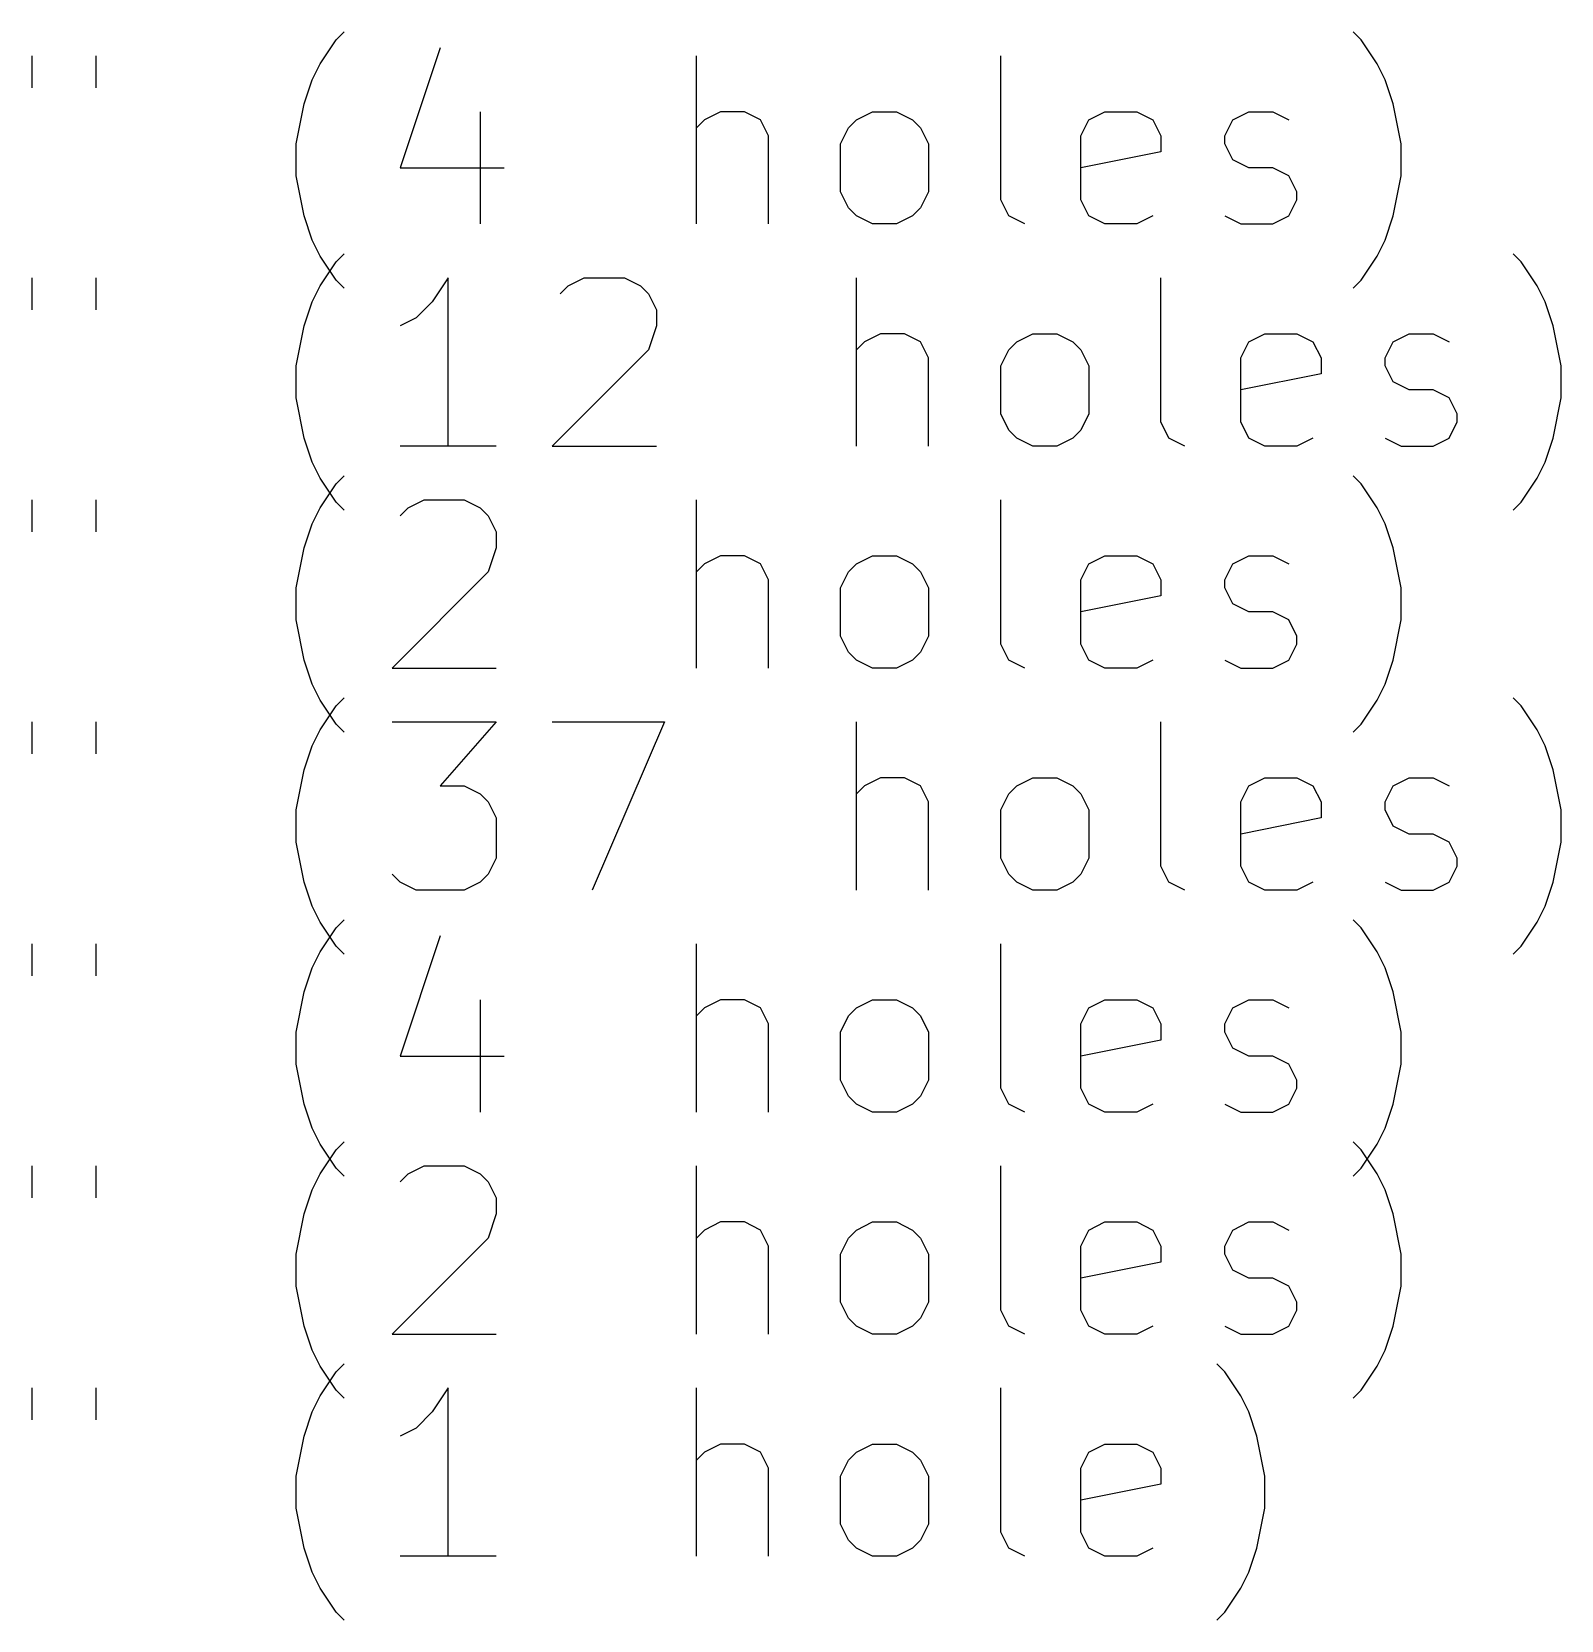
# Model space of a CAD drawing. Extents: x -2.1 to 50.2, y -24 to 50.1.
# Drawn here: x 31.97 to 50.16, y -23.99 to -5.1 of the extents above; entities that cross this region are included whole.
import ezdxf

# ---------------------------------------------------------------- set-up
doc = ezdxf.new("R2010")
doc.units = 0
doc.layers.add('BLACK', color=7, linetype='CONTINUOUS')

msp = doc.modelspace()

# ---------------------------------------------------------------- linework, layer by layer
at = {"layer": 'BLACK', "linetype": 'CONTINUOUS'}
for p, q in [((35.397914, -5.485076), (35.58839, -5.199361)), ((35.58839, -5.199361), (35.683629, -5.104123)), ((47.778868, -5.199361), (47.68363, -5.104123)), ((47.969344, -5.485076), (47.778868, -5.199361)), ((31.969342, -5.389838), (31.969342, -5.77079)), ((32.731247, -5.389838), (32.731247, -5.77079)), ((36.826485, -5.2946), (36.350295, -6.723171)), ((39.874105, -7.389838), (39.874105, -5.389838)), ((43.493153, -7.104123), (43.493153, -5.389838)), ((35.302676, -5.675552), (35.397914, -5.485076)), ((48.064582, -5.675552), (47.969344, -5.485076)), ((35.207438, -5.961266), (35.302676, -5.675552)), ((48.15982, -5.961266), (48.064582, -5.675552)), ((35.1122, -6.437457), (35.207438, -5.961266)), ((48.255058, -6.437457), (48.15982, -5.961266)), ((37.302676, -6.056504), (37.302676, -7.389838)), ((39.969343, -6.151742), (39.874105, -6.24698)), ((40.159819, -6.056504), (39.969343, -6.151742)), ((40.445534, -6.056504), (40.159819, -6.056504)), ((40.63601, -6.151742), (40.445534, -6.056504)), ((40.731248, -6.342219), (40.63601, -6.151742)), ((41.683629, -6.24698), (41.778867, -6.151742)), ((41.778867, -6.151742), (41.969343, -6.056504)), ((41.969343, -6.056504), (42.255058, -6.056504)), ((42.255058, -6.056504), (42.445534, -6.151742)), ((42.445534, -6.151742), (42.540772, -6.24698)), ((44.445534, -6.342219), (44.540772, -6.151742)), ((44.540772, -6.151742), (44.731248, -6.056504)), ((44.731248, -6.056504), (45.112201, -6.056504)), ((45.112201, -6.056504), (45.302677, -6.151742)), ((45.302677, -6.151742), (45.397915, -6.342219)), ((46.15982, -6.342219), (46.255058, -6.151742)), ((46.255058, -6.151742), (46.445534, -6.056504)), ((46.445534, -6.056504), (46.731248, -6.056504)), ((46.731248, -6.056504), (46.921725, -6.151742)), ((40.731248, -7.389838), (40.731248, -6.342219)), ((41.588391, -6.437457), (41.683629, -6.24698)), ((42.540772, -6.24698), (42.63601, -6.437457)), ((44.445534, -7.104123), (44.445534, -6.342219)), ((45.397915, -6.342219), (45.397915, -6.532695)), ((46.15982, -6.437457), (46.15982, -6.342219)), ((35.1122, -6.818409), (35.1122, -6.437457)), ((41.588391, -7.008885), (41.588391, -6.437457)), ((42.63601, -6.437457), (42.63601, -7.008885)), ((45.397915, -6.532695), (44.445534, -6.723171)), ((46.255058, -6.627933), (46.15982, -6.437457)), ((48.255058, -6.818409), (48.255058, -6.437457)), ((36.350295, -6.723171), (37.58839, -6.723171)), ((46.445534, -6.723171), (46.255058, -6.627933)), ((46.731248, -6.723171), (46.445534, -6.723171)), ((46.921725, -6.818409), (46.731248, -6.723171)), ((35.207438, -7.2946), (35.1122, -6.818409)), ((47.016963, -7.008885), (46.921725, -6.818409)), ((48.15982, -7.2946), (48.255058, -6.818409)), ((41.683629, -7.199361), (41.588391, -7.008885)), ((42.63601, -7.008885), (42.540772, -7.199361)), ((43.588391, -7.2946), (43.493153, -7.104123)), ((44.540772, -7.2946), (44.445534, -7.104123)), ((46.921725, -7.2946), (47.016963, -7.104123)), ((47.016963, -7.104123), (47.016963, -7.008885)), ((35.302676, -7.580314), (35.207438, -7.2946)), ((41.778867, -7.2946), (41.683629, -7.199361)), ((41.969343, -7.389838), (41.778867, -7.2946)), ((42.445534, -7.2946), (42.255058, -7.389838)), ((42.540772, -7.199361), (42.445534, -7.2946)), ((43.778867, -7.389838), (43.588391, -7.2946)), ((44.731248, -7.389838), (44.540772, -7.2946)), ((45.302677, -7.2946), (45.112201, -7.389838)), ((46.15982, -7.2946), (46.350296, -7.389838)), ((46.731248, -7.389838), (46.921725, -7.2946)), ((48.064582, -7.580314), (48.15982, -7.2946)), ((42.255058, -7.389838), (41.969343, -7.389838)), ((45.112201, -7.389838), (44.731248, -7.389838)), ((46.350296, -7.389838), (46.731248, -7.389838)), ((35.397914, -7.77079), (35.302676, -7.580314)), ((47.969344, -7.77079), (48.064582, -7.580314)), ((35.58839, -8.056504), (35.397914, -7.77079)), ((35.397914, -8.125076), (35.58839, -7.839361)), ((35.58839, -7.839361), (35.683629, -7.744123)), ((47.778868, -8.056504), (47.969344, -7.77079)), ((49.68363, -7.839361), (49.588392, -7.744123)), ((49.874106, -8.125076), (49.68363, -7.839361)), ((31.969342, -8.029838), (31.969342, -8.41079)), ((32.731247, -8.029838), (32.731247, -8.41079)), ((35.683629, -8.151742), (35.58839, -8.056504)), ((36.921723, -8.029838), (36.731247, -8.315552)), ((36.921723, -10.029838), (36.921723, -8.029838)), ((38.350295, -8.125076), (38.540771, -8.029838)), ((38.540771, -8.029838), (39.016962, -8.029838)), ((39.016962, -8.029838), (39.207438, -8.125076)), ((41.778867, -10.029838), (41.778867, -8.029838)), ((45.397915, -9.744123), (45.397915, -8.029838)), ((47.68363, -8.151742), (47.778868, -8.056504)), ((35.302676, -8.315552), (35.397914, -8.125076)), ((38.255057, -8.220314), (38.350295, -8.125076)), ((39.207438, -8.125076), (39.302676, -8.220314)), ((39.302676, -8.220314), (39.397914, -8.41079)), ((49.969344, -8.315552), (49.874106, -8.125076)), ((35.207438, -8.601266), (35.302676, -8.315552)), ((36.731247, -8.315552), (36.540771, -8.506028)), ((39.397914, -8.41079), (39.397914, -8.601266)), ((50.064582, -8.601266), (49.969344, -8.315552)), ((35.1122, -9.077457), (35.207438, -8.601266)), ((36.540771, -8.506028), (36.350295, -8.601266)), ((39.397914, -8.601266), (39.302676, -8.88698)), ((50.15982, -9.077457), (50.064582, -8.601266)), ((41.874105, -8.791742), (41.778867, -8.88698)), ((42.064581, -8.696504), (41.874105, -8.791742)), ((42.350296, -8.696504), (42.064581, -8.696504)), ((42.540772, -8.791742), (42.350296, -8.696504)), ((42.63601, -8.982219), (42.540772, -8.791742)), ((43.588391, -8.88698), (43.683629, -8.791742)), ((43.683629, -8.791742), (43.874105, -8.696504)), ((43.874105, -8.696504), (44.15982, -8.696504)), ((44.15982, -8.696504), (44.350296, -8.791742)), ((44.350296, -8.791742), (44.445534, -8.88698)), ((46.350296, -8.982219), (46.445534, -8.791742)), ((46.445534, -8.791742), (46.63601, -8.696504)), ((46.63601, -8.696504), (47.016963, -8.696504)), ((47.016963, -8.696504), (47.207439, -8.791742)), ((47.207439, -8.791742), (47.302677, -8.982219)), ((48.064582, -8.982219), (48.15982, -8.791742)), ((48.15982, -8.791742), (48.350296, -8.696504)), ((48.350296, -8.696504), (48.63601, -8.696504)), ((48.63601, -8.696504), (48.826487, -8.791742)), ((39.302676, -8.88698), (38.159819, -10.029838)), ((42.63601, -10.029838), (42.63601, -8.982219)), ((43.493153, -9.077457), (43.588391, -8.88698)), ((44.445534, -8.88698), (44.540772, -9.077457)), ((46.350296, -9.744123), (46.350296, -8.982219)), ((47.302677, -8.982219), (47.302677, -9.172695)), ((48.064582, -9.077457), (48.064582, -8.982219)), ((35.1122, -9.458409), (35.1122, -9.077457)), ((43.493153, -9.648885), (43.493153, -9.077457)), ((44.540772, -9.077457), (44.540772, -9.648885)), ((47.302677, -9.172695), (46.350296, -9.363171)), ((48.15982, -9.267933), (48.064582, -9.077457)), ((50.15982, -9.458409), (50.15982, -9.077457)), ((48.350296, -9.363171), (48.15982, -9.267933)), ((48.63601, -9.363171), (48.350296, -9.363171)), ((48.826487, -9.458409), (48.63601, -9.363171)), ((35.207438, -9.9346), (35.1122, -9.458409)), ((48.921725, -9.648885), (48.826487, -9.458409)), ((50.064582, -9.9346), (50.15982, -9.458409)), ((43.588391, -9.839361), (43.493153, -9.648885)), ((44.540772, -9.648885), (44.445534, -9.839361)), ((45.493153, -9.9346), (45.397915, -9.744123)), ((46.445534, -9.9346), (46.350296, -9.744123)), ((48.826487, -9.9346), (48.921725, -9.744123)), ((48.921725, -9.744123), (48.921725, -9.648885)), ((35.302676, -10.220314), (35.207438, -9.9346)), ((43.683629, -9.9346), (43.588391, -9.839361)), ((43.874105, -10.029838), (43.683629, -9.9346)), ((44.350296, -9.9346), (44.15982, -10.029838)), ((44.445534, -9.839361), (44.350296, -9.9346)), ((45.683629, -10.029838), (45.493153, -9.9346)), ((46.63601, -10.029838), (46.445534, -9.9346)), ((47.207439, -9.9346), (47.016963, -10.029838)), ((48.064582, -9.9346), (48.255058, -10.029838)), ((48.63601, -10.029838), (48.826487, -9.9346)), ((49.969344, -10.220314), (50.064582, -9.9346)), ((37.493152, -10.029838), (36.350295, -10.029838)), ((38.159819, -10.029838), (39.397914, -10.029838)), ((44.15982, -10.029838), (43.874105, -10.029838)), ((47.016963, -10.029838), (46.63601, -10.029838)), ((48.255058, -10.029838), (48.63601, -10.029838)), ((35.397914, -10.41079), (35.302676, -10.220314)), ((35.58839, -10.479361), (35.683629, -10.384123)), ((47.778868, -10.479361), (47.68363, -10.384123)), ((49.874106, -10.41079), (49.969344, -10.220314)), ((35.58839, -10.696504), (35.397914, -10.41079)), ((35.397914, -10.765076), (35.58839, -10.479361)), ((47.969344, -10.765076), (47.778868, -10.479361)), ((49.68363, -10.696504), (49.874106, -10.41079)), ((31.969342, -10.669838), (31.969342, -11.05079)), ((32.731247, -10.669838), (32.731247, -11.05079)), ((35.302676, -10.955552), (35.397914, -10.765076)), ((35.683629, -10.791742), (35.58839, -10.696504)), ((36.350295, -10.860314), (36.445533, -10.765076)), ((36.445533, -10.765076), (36.636009, -10.669838)), ((36.636009, -10.669838), (37.1122, -10.669838)), ((37.1122, -10.669838), (37.302676, -10.765076)), ((37.302676, -10.765076), (37.397914, -10.860314)), ((39.874105, -12.669838), (39.874105, -10.669838)), ((43.493153, -12.384123), (43.493153, -10.669838)), ((48.064582, -10.955552), (47.969344, -10.765076)), ((49.588392, -10.791742), (49.68363, -10.696504)), ((37.397914, -10.860314), (37.493152, -11.05079)), ((35.207438, -11.241266), (35.302676, -10.955552)), ((37.493152, -11.05079), (37.493152, -11.241266)), ((48.15982, -11.241266), (48.064582, -10.955552)), ((35.1122, -11.717457), (35.207438, -11.241266)), ((37.493152, -11.241266), (37.397914, -11.52698)), ((48.255058, -11.717457), (48.15982, -11.241266)), ((39.969343, -11.431742), (39.874105, -11.52698)), ((40.159819, -11.336504), (39.969343, -11.431742)), ((40.445534, -11.336504), (40.159819, -11.336504)), ((40.63601, -11.431742), (40.445534, -11.336504)), ((40.731248, -11.622219), (40.63601, -11.431742)), ((41.683629, -11.52698), (41.778867, -11.431742)), ((41.778867, -11.431742), (41.969343, -11.336504)), ((41.969343, -11.336504), (42.255058, -11.336504)), ((42.255058, -11.336504), (42.445534, -11.431742)), ((42.445534, -11.431742), (42.540772, -11.52698)), ((44.445534, -11.622219), (44.540772, -11.431742)), ((44.540772, -11.431742), (44.731248, -11.336504)), ((44.731248, -11.336504), (45.112201, -11.336504)), ((45.112201, -11.336504), (45.302677, -11.431742)), ((45.302677, -11.431742), (45.397915, -11.622219)), ((46.15982, -11.622219), (46.255058, -11.431742)), ((46.255058, -11.431742), (46.445534, -11.336504)), ((46.445534, -11.336504), (46.731248, -11.336504)), ((46.731248, -11.336504), (46.921725, -11.431742)), ((37.397914, -11.52698), (36.255057, -12.669838)), ((40.731248, -12.669838), (40.731248, -11.622219)), ((41.588391, -11.717457), (41.683629, -11.52698)), ((42.540772, -11.52698), (42.63601, -11.717457)), ((44.445534, -12.384123), (44.445534, -11.622219)), ((45.397915, -11.622219), (45.397915, -11.812695)), ((46.15982, -11.717457), (46.15982, -11.622219)), ((35.1122, -12.098409), (35.1122, -11.717457)), ((41.588391, -12.288885), (41.588391, -11.717457)), ((42.63601, -11.717457), (42.63601, -12.288885)), ((45.397915, -11.812695), (44.445534, -12.003171)), ((46.255058, -11.907933), (46.15982, -11.717457)), ((48.255058, -12.098409), (48.255058, -11.717457)), ((46.445534, -12.003171), (46.255058, -11.907933)), ((46.731248, -12.003171), (46.445534, -12.003171)), ((46.921725, -12.098409), (46.731248, -12.003171)), ((35.207438, -12.5746), (35.1122, -12.098409)), ((47.016963, -12.288885), (46.921725, -12.098409)), ((48.15982, -12.5746), (48.255058, -12.098409)), ((41.683629, -12.479361), (41.588391, -12.288885)), ((42.63601, -12.288885), (42.540772, -12.479361)), ((43.588391, -12.5746), (43.493153, -12.384123)), ((44.540772, -12.5746), (44.445534, -12.384123)), ((46.921725, -12.5746), (47.016963, -12.384123)), ((47.016963, -12.384123), (47.016963, -12.288885)), ((35.302676, -12.860314), (35.207438, -12.5746)), ((41.778867, -12.5746), (41.683629, -12.479361)), ((41.969343, -12.669838), (41.778867, -12.5746)), ((42.445534, -12.5746), (42.255058, -12.669838)), ((42.540772, -12.479361), (42.445534, -12.5746)), ((43.778867, -12.669838), (43.588391, -12.5746)), ((44.731248, -12.669838), (44.540772, -12.5746)), ((45.302677, -12.5746), (45.112201, -12.669838)), ((46.15982, -12.5746), (46.350296, -12.669838)), ((46.731248, -12.669838), (46.921725, -12.5746)), ((48.064582, -12.860314), (48.15982, -12.5746)), ((36.255057, -12.669838), (37.493152, -12.669838)), ((42.255058, -12.669838), (41.969343, -12.669838)), ((45.112201, -12.669838), (44.731248, -12.669838)), ((46.350296, -12.669838), (46.731248, -12.669838)), ((35.397914, -13.05079), (35.302676, -12.860314)), ((35.58839, -13.119361), (35.683629, -13.024123)), ((47.969344, -13.05079), (48.064582, -12.860314)), ((49.68363, -13.119361), (49.588392, -13.024123)), ((35.58839, -13.336504), (35.397914, -13.05079)), ((35.397914, -13.405076), (35.58839, -13.119361)), ((47.778868, -13.336504), (47.969344, -13.05079)), ((49.874106, -13.405076), (49.68363, -13.119361)), ((31.969342, -13.309838), (31.969342, -13.69079)), ((32.731247, -13.309838), (32.731247, -13.69079)), ((35.302676, -13.595552), (35.397914, -13.405076)), ((35.683629, -13.431742), (35.58839, -13.336504)), ((36.255057, -13.309838), (37.493152, -13.309838)), ((37.493152, -13.309838), (36.826485, -14.071742)), ((38.159819, -13.309838), (39.493152, -13.309838)), ((39.493152, -13.309838), (38.636009, -15.309838)), ((41.778867, -15.309838), (41.778867, -13.309838)), ((45.397915, -15.024123), (45.397915, -13.309838)), ((47.68363, -13.431742), (47.778868, -13.336504)), ((49.969344, -13.595552), (49.874106, -13.405076)), ((35.207438, -13.881266), (35.302676, -13.595552)), ((50.064582, -13.881266), (49.969344, -13.595552)), ((35.1122, -14.357457), (35.207438, -13.881266)), ((42.064581, -13.976504), (41.874105, -14.071742)), ((42.350296, -13.976504), (42.064581, -13.976504)), ((42.540772, -14.071742), (42.350296, -13.976504)), ((43.683629, -14.071742), (43.874105, -13.976504)), ((43.874105, -13.976504), (44.15982, -13.976504)), ((44.15982, -13.976504), (44.350296, -14.071742)), ((46.445534, -14.071742), (46.63601, -13.976504)), ((46.63601, -13.976504), (47.016963, -13.976504)), ((47.016963, -13.976504), (47.207439, -14.071742)), ((48.15982, -14.071742), (48.350296, -13.976504)), ((48.350296, -13.976504), (48.63601, -13.976504)), ((48.63601, -13.976504), (48.826487, -14.071742)), ((50.15982, -14.357457), (50.064582, -13.881266)), ((36.826485, -14.071742), (37.1122, -14.071742)), ((37.1122, -14.071742), (37.302676, -14.16698)), ((41.874105, -14.071742), (41.778867, -14.16698)), ((42.63601, -14.262219), (42.540772, -14.071742)), ((43.588391, -14.16698), (43.683629, -14.071742)), ((44.350296, -14.071742), (44.445534, -14.16698)), ((46.350296, -14.262219), (46.445534, -14.071742)), ((47.207439, -14.071742), (47.302677, -14.262219)), ((48.064582, -14.262219), (48.15982, -14.071742)), ((37.302676, -14.16698), (37.397914, -14.262219)), ((37.397914, -14.262219), (37.493152, -14.452695)), ((42.63601, -15.309838), (42.63601, -14.262219)), ((43.493153, -14.357457), (43.588391, -14.16698)), ((44.445534, -14.16698), (44.540772, -14.357457)), ((46.350296, -15.024123), (46.350296, -14.262219)), ((47.302677, -14.262219), (47.302677, -14.452695)), ((48.064582, -14.357457), (48.064582, -14.262219)), ((35.1122, -14.738409), (35.1122, -14.357457)), ((37.493152, -14.452695), (37.493152, -14.928885)), ((43.493153, -14.928885), (43.493153, -14.357457)), ((44.540772, -14.357457), (44.540772, -14.928885)), ((47.302677, -14.452695), (46.350296, -14.643171)), ((48.15982, -14.547933), (48.064582, -14.357457)), ((50.15982, -14.738409), (50.15982, -14.357457)), ((48.350296, -14.643171), (48.15982, -14.547933)), ((48.63601, -14.643171), (48.350296, -14.643171)), ((48.826487, -14.738409), (48.63601, -14.643171)), ((35.207438, -15.2146), (35.1122, -14.738409)), ((48.921725, -14.928885), (48.826487, -14.738409)), ((50.064582, -15.2146), (50.15982, -14.738409)), ((37.493152, -14.928885), (37.397914, -15.119361)), ((43.588391, -15.119361), (43.493153, -14.928885)), ((44.540772, -14.928885), (44.445534, -15.119361)), ((45.493153, -15.2146), (45.397915, -15.024123)), ((46.445534, -15.2146), (46.350296, -15.024123)), ((48.826487, -15.2146), (48.921725, -15.024123)), ((48.921725, -15.024123), (48.921725, -14.928885)), ((35.302676, -15.500314), (35.207438, -15.2146)), ((36.350295, -15.2146), (36.255057, -15.119361)), ((36.540771, -15.309838), (36.350295, -15.2146)), ((37.302676, -15.2146), (37.1122, -15.309838)), ((37.397914, -15.119361), (37.302676, -15.2146)), ((43.683629, -15.2146), (43.588391, -15.119361)), ((43.874105, -15.309838), (43.683629, -15.2146)), ((44.350296, -15.2146), (44.15982, -15.309838)), ((44.445534, -15.119361), (44.350296, -15.2146)), ((45.683629, -15.309838), (45.493153, -15.2146)), ((46.63601, -15.309838), (46.445534, -15.2146)), ((47.207439, -15.2146), (47.016963, -15.309838)), ((48.064582, -15.2146), (48.255058, -15.309838)), ((48.63601, -15.309838), (48.826487, -15.2146)), ((49.969344, -15.500314), (50.064582, -15.2146)), ((37.1122, -15.309838), (36.540771, -15.309838)), ((44.15982, -15.309838), (43.874105, -15.309838)), ((47.016963, -15.309838), (46.63601, -15.309838)), ((48.255058, -15.309838), (48.63601, -15.309838)), ((35.397914, -15.69079), (35.302676, -15.500314)), ((35.58839, -15.759361), (35.683629, -15.664123)), ((47.778868, -15.759361), (47.68363, -15.664123)), ((49.874106, -15.69079), (49.969344, -15.500314)), ((35.58839, -15.976504), (35.397914, -15.69079)), ((35.397914, -16.045076), (35.58839, -15.759361)), ((36.826485, -15.8546), (36.350295, -17.283171)), ((47.969344, -16.045076), (47.778868, -15.759361)), ((49.68363, -15.976504), (49.874106, -15.69079)), ((31.969342, -15.949838), (31.969342, -16.33079)), ((32.731247, -15.949838), (32.731247, -16.33079)), ((35.302676, -16.235552), (35.397914, -16.045076)), ((35.683629, -16.071742), (35.58839, -15.976504)), ((39.874105, -17.949838), (39.874105, -15.949838)), ((43.493153, -17.664123), (43.493153, -15.949838)), ((48.064582, -16.235552), (47.969344, -16.045076)), ((49.588392, -16.071742), (49.68363, -15.976504)), ((35.207438, -16.521266), (35.302676, -16.235552)), ((48.15982, -16.521266), (48.064582, -16.235552)), ((35.1122, -16.997457), (35.207438, -16.521266)), ((37.302676, -16.616504), (37.302676, -17.949838)), ((40.159819, -16.616504), (39.969343, -16.711742)), ((40.445534, -16.616504), (40.159819, -16.616504)), ((40.63601, -16.711742), (40.445534, -16.616504)), ((41.778867, -16.711742), (41.969343, -16.616504)), ((41.969343, -16.616504), (42.255058, -16.616504)), ((42.255058, -16.616504), (42.445534, -16.711742)), ((44.540772, -16.711742), (44.731248, -16.616504)), ((44.731248, -16.616504), (45.112201, -16.616504)), ((45.112201, -16.616504), (45.302677, -16.711742)), ((46.255058, -16.711742), (46.445534, -16.616504)), ((46.445534, -16.616504), (46.731248, -16.616504)), ((46.731248, -16.616504), (46.921725, -16.711742)), ((48.255058, -16.997457), (48.15982, -16.521266)), ((39.969343, -16.711742), (39.874105, -16.80698)), ((40.731248, -16.902219), (40.63601, -16.711742)), ((41.588391, -16.997457), (41.683629, -16.80698)), ((41.683629, -16.80698), (41.778867, -16.711742)), ((42.445534, -16.711742), (42.540772, -16.80698)), ((42.540772, -16.80698), (42.63601, -16.997457)), ((44.445534, -16.902219), (44.540772, -16.711742)), ((45.302677, -16.711742), (45.397915, -16.902219)), ((46.15982, -16.902219), (46.255058, -16.711742)), ((35.1122, -17.378409), (35.1122, -16.997457)), ((40.731248, -17.949838), (40.731248, -16.902219)), ((41.588391, -17.568885), (41.588391, -16.997457)), ((42.63601, -16.997457), (42.63601, -17.568885)), ((44.445534, -17.664123), (44.445534, -16.902219)), ((45.397915, -16.902219), (45.397915, -17.092695)), ((46.15982, -16.997457), (46.15982, -16.902219)), ((46.255058, -17.187933), (46.15982, -16.997457)), ((48.255058, -17.378409), (48.255058, -16.997457)), ((45.397915, -17.092695), (44.445534, -17.283171)), ((36.350295, -17.283171), (37.58839, -17.283171)), ((46.445534, -17.283171), (46.255058, -17.187933)), ((46.731248, -17.283171), (46.445534, -17.283171)), ((46.921725, -17.378409), (46.731248, -17.283171)), ((35.207438, -17.8546), (35.1122, -17.378409)), ((47.016963, -17.568885), (46.921725, -17.378409)), ((48.15982, -17.8546), (48.255058, -17.378409)), ((41.683629, -17.759361), (41.588391, -17.568885)), ((42.63601, -17.568885), (42.540772, -17.759361)), ((43.588391, -17.8546), (43.493153, -17.664123)), ((44.540772, -17.8546), (44.445534, -17.664123)), ((46.921725, -17.8546), (47.016963, -17.664123)), ((47.016963, -17.664123), (47.016963, -17.568885)), ((35.302676, -18.140314), (35.207438, -17.8546)), ((41.778867, -17.8546), (41.683629, -17.759361)), ((41.969343, -17.949838), (41.778867, -17.8546)), ((42.445534, -17.8546), (42.255058, -17.949838)), ((42.540772, -17.759361), (42.445534, -17.8546)), ((43.778867, -17.949838), (43.588391, -17.8546)), ((44.731248, -17.949838), (44.540772, -17.8546)), ((45.302677, -17.8546), (45.112201, -17.949838)), ((46.15982, -17.8546), (46.350296, -17.949838)), ((46.731248, -17.949838), (46.921725, -17.8546)), ((48.064582, -18.140314), (48.15982, -17.8546)), ((42.255058, -17.949838), (41.969343, -17.949838)), ((45.112201, -17.949838), (44.731248, -17.949838)), ((46.350296, -17.949838), (46.731248, -17.949838)), ((35.397914, -18.33079), (35.302676, -18.140314)), ((35.58839, -18.399361), (35.683629, -18.304123)), ((47.778868, -18.399361), (47.68363, -18.304123)), ((47.969344, -18.33079), (48.064582, -18.140314)), ((35.58839, -18.616504), (35.397914, -18.33079)), ((35.397914, -18.685076), (35.58839, -18.399361)), ((47.778868, -18.616504), (47.969344, -18.33079)), ((47.969344, -18.685076), (47.778868, -18.399361)), ((31.969342, -18.589838), (31.969342, -18.97079)), ((32.731247, -18.589838), (32.731247, -18.97079)), ((35.302676, -18.875552), (35.397914, -18.685076)), ((35.683629, -18.711742), (35.58839, -18.616504)), ((36.350295, -18.780314), (36.445533, -18.685076)), ((36.445533, -18.685076), (36.636009, -18.589838)), ((36.636009, -18.589838), (37.1122, -18.589838)), ((37.1122, -18.589838), (37.302676, -18.685076)), ((37.302676, -18.685076), (37.397914, -18.780314)), ((39.874105, -20.589838), (39.874105, -18.589838)), ((43.493153, -20.304123), (43.493153, -18.589838)), ((47.68363, -18.711742), (47.778868, -18.616504)), ((48.064582, -18.875552), (47.969344, -18.685076)), ((35.207438, -19.161266), (35.302676, -18.875552)), ((37.397914, -18.780314), (37.493152, -18.97079)), ((48.15982, -19.161266), (48.064582, -18.875552)), ((37.493152, -18.97079), (37.493152, -19.161266)), ((35.1122, -19.637457), (35.207438, -19.161266)), ((37.493152, -19.161266), (37.397914, -19.44698)), ((40.159819, -19.256504), (39.969343, -19.351742)), ((40.445534, -19.256504), (40.159819, -19.256504)), ((40.63601, -19.351742), (40.445534, -19.256504)), ((41.778867, -19.351742), (41.969343, -19.256504)), ((41.969343, -19.256504), (42.255058, -19.256504)), ((42.255058, -19.256504), (42.445534, -19.351742)), ((44.540772, -19.351742), (44.731248, -19.256504)), ((44.731248, -19.256504), (45.112201, -19.256504)), ((45.112201, -19.256504), (45.302677, -19.351742)), ((46.255058, -19.351742), (46.445534, -19.256504)), ((46.445534, -19.256504), (46.731248, -19.256504)), ((46.731248, -19.256504), (46.921725, -19.351742)), ((48.255058, -19.637457), (48.15982, -19.161266)), ((37.397914, -19.44698), (36.255057, -20.589838)), ((39.969343, -19.351742), (39.874105, -19.44698)), ((40.731248, -19.542219), (40.63601, -19.351742)), ((41.588391, -19.637457), (41.683629, -19.44698)), ((41.683629, -19.44698), (41.778867, -19.351742)), ((42.445534, -19.351742), (42.540772, -19.44698)), ((42.540772, -19.44698), (42.63601, -19.637457)), ((44.445534, -19.542219), (44.540772, -19.351742)), ((45.302677, -19.351742), (45.397915, -19.542219)), ((46.15982, -19.542219), (46.255058, -19.351742)), ((35.1122, -20.018409), (35.1122, -19.637457)), ((40.731248, -20.589838), (40.731248, -19.542219)), ((41.588391, -20.208885), (41.588391, -19.637457)), ((42.63601, -19.637457), (42.63601, -20.208885)), ((44.445534, -20.304123), (44.445534, -19.542219)), ((45.397915, -19.542219), (45.397915, -19.732695)), ((46.15982, -19.637457), (46.15982, -19.542219)), ((46.255058, -19.827933), (46.15982, -19.637457)), ((48.255058, -20.018409), (48.255058, -19.637457)), ((45.397915, -19.732695), (44.445534, -19.923171)), ((46.445534, -19.923171), (46.255058, -19.827933)), ((35.207438, -20.4946), (35.1122, -20.018409)), ((46.731248, -19.923171), (46.445534, -19.923171)), ((46.921725, -20.018409), (46.731248, -19.923171)), ((47.016963, -20.208885), (46.921725, -20.018409)), ((48.15982, -20.4946), (48.255058, -20.018409)), ((41.683629, -20.399361), (41.588391, -20.208885)), ((42.63601, -20.208885), (42.540772, -20.399361)), ((47.016963, -20.304123), (47.016963, -20.208885)), ((43.588391, -20.4946), (43.493153, -20.304123)), ((44.540772, -20.4946), (44.445534, -20.304123)), ((46.921725, -20.4946), (47.016963, -20.304123)), ((35.302676, -20.780314), (35.207438, -20.4946)), ((41.778867, -20.4946), (41.683629, -20.399361)), ((41.969343, -20.589838), (41.778867, -20.4946)), ((42.445534, -20.4946), (42.255058, -20.589838)), ((42.540772, -20.399361), (42.445534, -20.4946)), ((43.778867, -20.589838), (43.588391, -20.4946)), ((44.731248, -20.589838), (44.540772, -20.4946)), ((45.302677, -20.4946), (45.112201, -20.589838)), ((46.15982, -20.4946), (46.350296, -20.589838)), ((46.731248, -20.589838), (46.921725, -20.4946)), ((48.064582, -20.780314), (48.15982, -20.4946)), ((36.255057, -20.589838), (37.493152, -20.589838)), ((42.255058, -20.589838), (41.969343, -20.589838)), ((45.112201, -20.589838), (44.731248, -20.589838)), ((46.350296, -20.589838), (46.731248, -20.589838)), ((35.397914, -20.97079), (35.302676, -20.780314)), ((35.58839, -21.039361), (35.683629, -20.944123)), ((46.15982, -21.039361), (46.064582, -20.944123)), ((47.969344, -20.97079), (48.064582, -20.780314)), ((35.58839, -21.256504), (35.397914, -20.97079)), ((35.397914, -21.325076), (35.58839, -21.039361)), ((46.350296, -21.325076), (46.15982, -21.039361)), ((47.778868, -21.256504), (47.969344, -20.97079)), ((31.969342, -21.229838), (31.969342, -21.61079)), ((32.731247, -21.229838), (32.731247, -21.61079)), ((35.302676, -21.515552), (35.397914, -21.325076)), ((35.683629, -21.351742), (35.58839, -21.256504)), ((36.921723, -21.229838), (36.731247, -21.515552)), ((36.921723, -23.229838), (36.921723, -21.229838)), ((39.874105, -23.229838), (39.874105, -21.229838)), ((43.493153, -22.944123), (43.493153, -21.229838)), ((46.445534, -21.515552), (46.350296, -21.325076)), ((47.68363, -21.351742), (47.778868, -21.256504)), ((35.207438, -21.801266), (35.302676, -21.515552)), ((36.731247, -21.515552), (36.540771, -21.706028)), ((46.540772, -21.801266), (46.445534, -21.515552)), ((36.540771, -21.706028), (36.350295, -21.801266)), ((35.1122, -22.277457), (35.207438, -21.801266)), ((40.159819, -21.896504), (39.969343, -21.991742)), ((40.445534, -21.896504), (40.159819, -21.896504)), ((40.63601, -21.991742), (40.445534, -21.896504)), ((41.778867, -21.991742), (41.969343, -21.896504)), ((41.969343, -21.896504), (42.255058, -21.896504)), ((42.255058, -21.896504), (42.445534, -21.991742)), ((44.540772, -21.991742), (44.731248, -21.896504)), ((44.731248, -21.896504), (45.112201, -21.896504)), ((45.112201, -21.896504), (45.302677, -21.991742)), ((46.63601, -22.277457), (46.540772, -21.801266)), ((39.969343, -21.991742), (39.874105, -22.08698)), ((40.731248, -22.182219), (40.63601, -21.991742)), ((41.588391, -22.277457), (41.683629, -22.08698)), ((41.683629, -22.08698), (41.778867, -21.991742)), ((42.445534, -21.991742), (42.540772, -22.08698)), ((42.540772, -22.08698), (42.63601, -22.277457)), ((44.445534, -22.182219), (44.540772, -21.991742)), ((45.302677, -21.991742), (45.397915, -22.182219)), ((35.1122, -22.658409), (35.1122, -22.277457)), ((40.731248, -23.229838), (40.731248, -22.182219)), ((41.588391, -22.848885), (41.588391, -22.277457)), ((42.63601, -22.277457), (42.63601, -22.848885)), ((44.445534, -22.944123), (44.445534, -22.182219)), ((45.397915, -22.182219), (45.397915, -22.372695)), ((46.63601, -22.658409), (46.63601, -22.277457)), ((45.397915, -22.372695), (44.445534, -22.563171)), ((35.207438, -23.1346), (35.1122, -22.658409)), ((46.540772, -23.1346), (46.63601, -22.658409)), ((41.683629, -23.039361), (41.588391, -22.848885)), ((42.63601, -22.848885), (42.540772, -23.039361)), ((41.778867, -23.1346), (41.683629, -23.039361)), ((42.540772, -23.039361), (42.445534, -23.1346)), ((43.588391, -23.1346), (43.493153, -22.944123)), ((44.540772, -23.1346), (44.445534, -22.944123)), ((35.302676, -23.420314), (35.207438, -23.1346)), ((37.493152, -23.229838), (36.350295, -23.229838)), ((41.969343, -23.229838), (41.778867, -23.1346)), ((42.255058, -23.229838), (41.969343, -23.229838)), ((42.445534, -23.1346), (42.255058, -23.229838)), ((43.778867, -23.229838), (43.588391, -23.1346)), ((44.731248, -23.229838), (44.540772, -23.1346)), ((45.112201, -23.229838), (44.731248, -23.229838)), ((45.302677, -23.1346), (45.112201, -23.229838)), ((46.445534, -23.420314), (46.540772, -23.1346)), ((35.397914, -23.61079), (35.302676, -23.420314)), ((46.350296, -23.61079), (46.445534, -23.420314)), ((35.58839, -23.896504), (35.397914, -23.61079)), ((46.15982, -23.896504), (46.350296, -23.61079)), ((35.683629, -23.991742), (35.58839, -23.896504)), ((46.064582, -23.991742), (46.15982, -23.896504))]:
    msp.add_line(p, q, dxfattribs=at)

doc.saveas('drawing.dxf')
